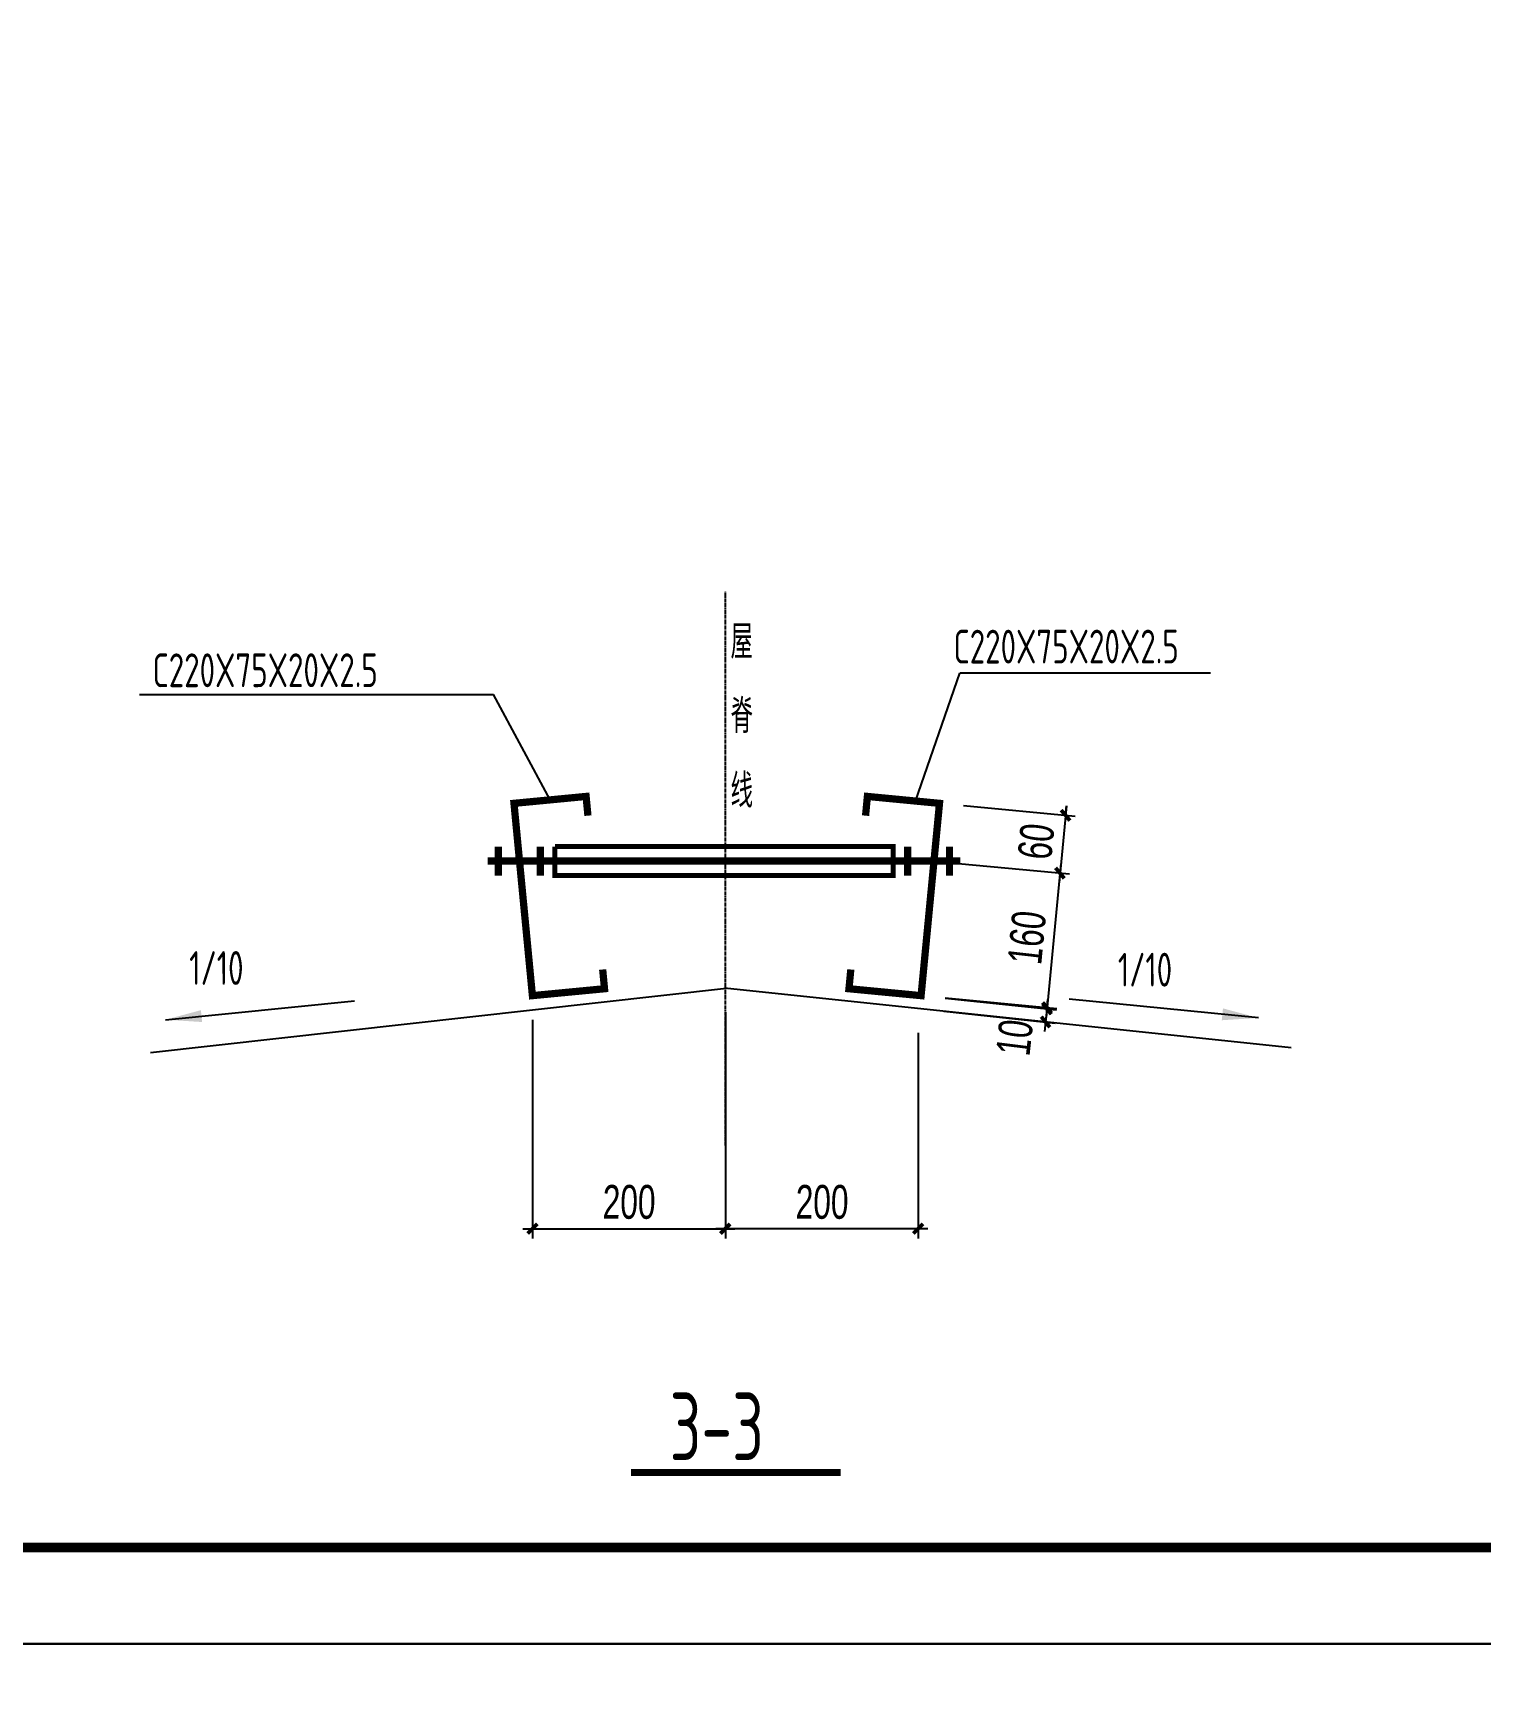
# Model space of a CAD drawing. Extents: x -73672 to 366960, y -527333 to 140666.
# Drawn here: x 235238 to 250226, y -359608 to -342457 of the extents above; entities that cross this region are included whole.
import ezdxf

# ---------------------------------------------------------------- set-up
doc = ezdxf.new("R2010")
doc.units = 0
doc.header["$LTSCALE"] = 1000
doc.header["$MEASUREMENT"] = 0
for name, pattern in [('CENTER2', [1.125, 0.75, -0.125, 0.125, -0.125]), ('CENTERR', [30, 25, -2, 1, -2]), ('DASHED', [19.05, 12.7, -6.35])]:
    doc.linetypes.add(name, pattern=pattern)
for name, color, linetype in [('2', 2, 'CENTERR'), ('DOTE', 167, 'Continuous'), ('PUB_TITLE', 4, 'Continuous'), ('TEXT', 3, 'Continuous'), ('图层3', 1, 'Continuous')]:
    doc.layers.add(name, color=color, linetype=linetype)
doc.styles.add('ACC', font='gas.shx', dxfattribs={"width": 0.7, "oblique": 1, "bigfont": 'Tssdchn.shx'})
doc.styles.add('TSSD_Dimension', font='Tssdeng.shx', dxfattribs={"width": 0.7, "bigfont": '1hztxt.shx'})
doc.dimstyles.new('ACADjiantou', dxfattribs={"dimscale": 150, "dimtxt": 3.5, "dimasz": 2.5, "dimexe": 1.2, "dimexo": 1.2, "dimgap": 1.2, "dimtad": 1, "dimdec": 0, "dimdsep": 46, "dimtxsty": 'ACC', "dimcen": 1, "dimclrd": 256, "dimclre": 256, "dimclrt": 256, "dimadec": 0, "dimazin": 0, "dimtfac": 1, "dimtdec": 0, "dimtix": 1, "dimtmove": 2, "dimatfit": 3, "dimfxl": 0, "dimlwd": -1, "dimlwe": -1, "dimarcsym": 0})
doc.dimstyles.new('ISO-10', dxfattribs={"dimscale": 100, "dimtxt": 3.5, "dimasz": 1, "dimexe": 1, "dimexo": 2.5, "dimgap": 1, "dimtad": 1, "dimdec": 0, "dimlfac": 0.1, "dimtxsty": 'ACC', "dimblk": 'ARCHTICK', "dimcen": 2.5, "dimdle": 1, "dimclrd": 3, "dimclre": 3, "dimadec": 0, "dimazin": 0, "dimtfac": 1, "dimtdec": 0, "dimtix": 1, "dimtmove": 2, "dimatfit": 3, "dimfxl": 0, "dimlwd": -1, "dimlwe": -1, "dimarcsym": 0})

# ---------------------------------------------------------------- blocks, each defined once
blk = doc.blocks.new('_ArchTick')
at = {"color": 0, "linetype": 'ByBlock', "const_width": 0.4}
blk.add_lwpolyline([(-0.5, -0.5), (0.5, 0.5)], dxfattribs=at)
blk = doc.blocks.new('*D7660')
at = {"color": 3}
for p, q in [((242404, -352594), (242404, -354934)), ((244401, -352807), (244401, -354934)), ((244501, -354834), (242304, -354834))]:
    blk.add_line(p, q, dxfattribs=at)
at = {"layer": 'Defpoints', "color": 0}
for p in [(242404, -352344), (244401, -352557), (242404, -354834)]:
    blk.add_point(p, dxfattribs=at)
at = {"color": 3, "linetype": 'ByBlock', "xscale": 100, "yscale": 100, "zscale": 100, "rotation": 180}
blk.add_blockref('_ArchTick', (242404, -354834), dxfattribs=at)
at = {"color": 3, "linetype": 'ByBlock', "xscale": 100, "yscale": 100, "zscale": 100}
blk.add_blockref('_ArchTick', (244401, -354834), dxfattribs=at)
at = {"color": 0, "insert": (243403, -354559), "char_height": 350, "attachment_point": 5, "style": 'ACC'}
blk.add_mtext('200', dxfattribs=at)
blk = doc.blocks.new('*D7661')
at = {"color": 3}
for p, q in [((240407, -352671), (240407, -354934)), ((242404, -352935), (242404, -354934)), ((240307, -354834), (242504, -354834))]:
    blk.add_line(p, q, dxfattribs=at)
at = {"layer": 'Defpoints', "color": 0}
for p in [(240407, -352421), (242404, -352685), (242404, -354834)]:
    blk.add_point(p, dxfattribs=at)
at = {"color": 3, "linetype": 'ByBlock', "xscale": 100, "yscale": 100, "zscale": 100, "rotation": 180}
blk.add_blockref('_ArchTick', (240407, -354834), dxfattribs=at)
at = {"color": 3, "linetype": 'ByBlock', "xscale": 100, "yscale": 100, "zscale": 100}
blk.add_blockref('_ArchTick', (242404, -354834), dxfattribs=at)
at = {"color": 0, "insert": (241405, -354559), "char_height": 350, "attachment_point": 5, "style": 'ACC'}
blk.add_mtext('200', dxfattribs=at)
blk = doc.blocks.new('*D7662')
at = {"color": 3}
for p, q in [((244870, -350454), (246025, -350565)), ((245935, -350456), (245859, -351252)), ((245926, -350555), (245935, -350456)), ((244813, -351052), (245968, -351162)), ((245868, -351153), (245859, -351252))]:
    blk.add_line(p, q, dxfattribs=at)
at = {"layer": 'Defpoints', "color": 0}
for p in [(244621, -350431), (244564, -351028), (245868, -351153)]:
    blk.add_point(p, dxfattribs=at)
at = {"color": 3, "linetype": 'ByBlock', "xscale": 100, "yscale": 100, "zscale": 100}
for p, rotation in [((245926, -350555), 264.5278036009984), ((245868, -351153), 84.52780360099835)]:
    blk.add_blockref('_ArchTick', p, dxfattribs=dict(at, rotation=rotation))
at = {"color": 0, "insert": (245623, -350828), "char_height": 350, "attachment_point": 5, "rotation": 84.5278, "style": 'ACC'}
blk.add_mtext('60', dxfattribs=at)
blk = doc.blocks.new('*D7663')
at = {"color": 3}
for p, q in [((244813, -351052), (245968, -351162)), ((245878, -351053), (245725, -352646)), ((244679, -352445), (245835, -352556))]:
    blk.add_line(p, q, dxfattribs=at)
at = {"layer": 'Defpoints', "color": 0}
for p in [(244564, -351028), (244431, -352421), (245735, -352546)]:
    blk.add_point(p, dxfattribs=at)
at = {"color": 3, "linetype": 'ByBlock', "xscale": 100, "yscale": 100, "zscale": 100}
for p, rotation in [((245868, -351153), 84.52780363430621), ((245735, -352546), 264.5278036343062)]:
    blk.add_blockref('_ArchTick', p, dxfattribs=dict(at, rotation=rotation))
at = {"color": 0, "insert": (245528, -351823), "char_height": 350, "attachment_point": 5, "rotation": 84.5278, "style": 'ACC'}
blk.add_mtext('160', dxfattribs=at)
blk = doc.blocks.new('*D7664')
at = {"color": 3}
for p, q in [((244679, -352448), (245833, -352570)), ((245744, -352460), (245709, -352794)), ((245734, -352559), (245744, -352460)), ((244665, -352583), (245819, -352705)), ((245719, -352694), (245709, -352794))]:
    blk.add_line(p, q, dxfattribs=at)
at = {"layer": 'Defpoints', "color": 0}
for p in [(244431, -352421), (244416, -352556), (245719, -352694)]:
    blk.add_point(p, dxfattribs=at)
at = {"color": 3, "linetype": 'ByBlock', "xscale": 100, "yscale": 100, "zscale": 100}
for p, rotation in [((245719, -352694), 83.9625846720485), ((245734, -352559), 263.9625846720485)]:
    blk.add_blockref('_ArchTick', p, dxfattribs=dict(at, rotation=rotation))
at = {"color": 0, "insert": (245400, -352858), "char_height": 350, "attachment_point": 5, "rotation": 83.9626, "style": 'ACC'}
blk.add_mtext('10', dxfattribs=at)

msp = doc.modelspace()

# ---------------------------------------------------------------- linework, layer by layer
for p, q in [((236451.15, -353010.78), (242415.07, -352342.39)), ((248263.56, -352963.23), (242394.22, -352342.46))]:
    msp.add_line(p, q)
at = {"linetype": 'ByBlock', "const_width": 75}
for points in [[(240981.51, -350558.08), (240962.44, -350358.99), (240215.85, -350430.51), (240406.58, -352421.4), (241153.16, -352349.88), (241134.09, -352150.79)], [(243855.68, -350558.08), (243874.75, -350358.99), (244621.33, -350430.51), (244430.61, -352421.4), (243684.03, -352349.88), (243703.1, -352150.79)]]:
    msp.add_lwpolyline(points, dxfattribs=at)
for points, const_width in [([(240638.9, -351177.78), (240638.9, -350877.78)], 52.5), ([(240638.9, -351027.78), (240638.9, -351177.78), (244141.07, -351177.78), (244141.07, -350877.78), (240638.9, -350877.78)], 52.5), ([(241429.04, -357358.63), (243599.65, -357358.63)], 75)]:
    msp.add_lwpolyline(points, dxfattribs=dict(const_width=const_width))
at = {"layer": '2', "const_width": 75}
for points in [[(240054.87, -350877.78), (240054.87, -351177.78)], [(240488.9, -351177.78), (240488.9, -350877.78)], [(244291.07, -351177.78), (244291.07, -350877.78)], [(244725.1, -350877.78), (244725.1, -351177.78)]]:
    msp.add_lwpolyline(points, dxfattribs=at)
at = {"layer": 'DOTE', "linetype": 'CENTER2', "ltscale": 0.05}
msp.add_line((242404.31, -353972.61), (242404.31, -348233.12), dxfattribs=at)
at = {"layer": 'PUB_TITLE'}
for points in [[(185241.64, -359133.5), (333941.64, -359133.5), (333941.64, -275033.5), (185241.64, -275033.5)], [(185241.64, -443233.5), (333941.64, -443233.5), (333941.64, -359133.5), (185241.64, -359133.5)]]:
    msp.add_lwpolyline(points, close=True, dxfattribs=at)
at = {"layer": 'PUB_TITLE', "const_width": 100}
msp.add_lwpolyline([(187741.64, -358133.5), (332941.64, -358133.5), (332941.64, -276033.5), (187741.64, -276033.5)], close=True, dxfattribs=at)
at = {"layer": 'TEXT'}
for p, q in [((244374.27, -350406.84), (244832.71, -349082.68)), ((247428.01, -349082.68), (244832.71, -349082.68)), ((236340.36, -349302.39), (240004.48, -349302.39)), ((240589.15, -350394.75), (240004.48, -349302.39)), ((247922.89, -352651.98), (245965.07, -352456.2)), ((236607.74, -352670.52), (238565.56, -352474.74))]:
    msp.add_line(p, q, dxfattribs=at)
at = {"layer": '图层3', "linetype": 'DASHED', "ltscale": 0.5, "const_width": 75}
for points in [[(239944.11, -351027.78), (240638.9, -351027.78)], [(240638.9, -351027.78), (244481.64, -351027.78)], [(244835.86, -351027.78), (244141.07, -351027.78)]]:
    msp.add_lwpolyline(points, dxfattribs=at)

# ---------------------------------------------------------------- texts
at = {"layer": 'TEXT', "style": 'TSSD_Dimension', "width": 0.7}
for s, p in [('屋', (242457.83, -348933.06)), ('C220X75X20X2.5', (244766.53, -348983.46)), ('C220X75X20X2.5', (236474.02, -349228.59)), ('脊', (242457.83, -349704.49)), ('线', (242457.83, -350475.92)), ('1/10', (236853.93, -352310.26)), ('1/10', (246468.26, -352327.77))]:
    msp.add_text(s, height=350, rotation=0.039578, dxfattribs=at).set_placement(p)
msp.add_text('3-3', height=700, dxfattribs=at).set_placement((241827.21, -357230.82))

# ---------------------------------------------------------------- dimensions: what is measured, and where the dimension line sits
for p1, p2, text, picture, middle in [((244621.33, -350430.51), (244564.12, -351027.78), '60', '*D7662', (245623.35, -350827.88)), ((244564.12, -351027.78), (244430.61, -352421.4), '160', '*D7663', (245527.99, -351823.32))]:
    dim = msp.add_aligned_dim(p1=p1, p2=p2, distance=1310.34, text=text, dimstyle='ISO-10')
    dim.commit()
    dim.dimension.update_dxf_attribs({"geometry": picture, "text_midpoint": middle})
for p1, p2, picture, middle in [((240406.58, -352421.4), (242404.31, -352685.47), '*D7661', (241405.45, -354558.73)), ((244401.43, -352556.95), (242404.31, -352343.53), '*D7660', (243402.87, -354558.73))]:
    dim = msp.add_linear_dim(base=(242404.31, -354833.73), p1=p1, p2=p2, text='200', dimstyle='ISO-10', override={"dimtxsty": 'ACC'})
    dim.commit()
    dim.dimension.update_dxf_attribs({"geometry": picture, "text_midpoint": middle})
dim = msp.add_linear_dim(base=(245719.35, -352694.14), p1=(244430.61, -352421.4), p2=(244416.34, -352556.33), angle=263.962585, text='10', dimstyle='ISO-10')
dim.commit()
dim.dimension.update_dxf_attribs({"geometry": '*D7664', "text_midpoint": (245399.72, -352857.51), "dimtype": 161})

# ---------------------------------------------------------------- leaders
at = {"layer": 'TEXT'}
for points in [[(247922.89, -352651.98), (245965.07, -352456.2)], [(236607.74, -352670.52), (238565.56, -352474.74)]]:
    msp.add_leader(points, dimstyle='ACADjiantou', override={"dimtad": 0}, dxfattribs=at)

doc.saveas('drawing.dxf')
